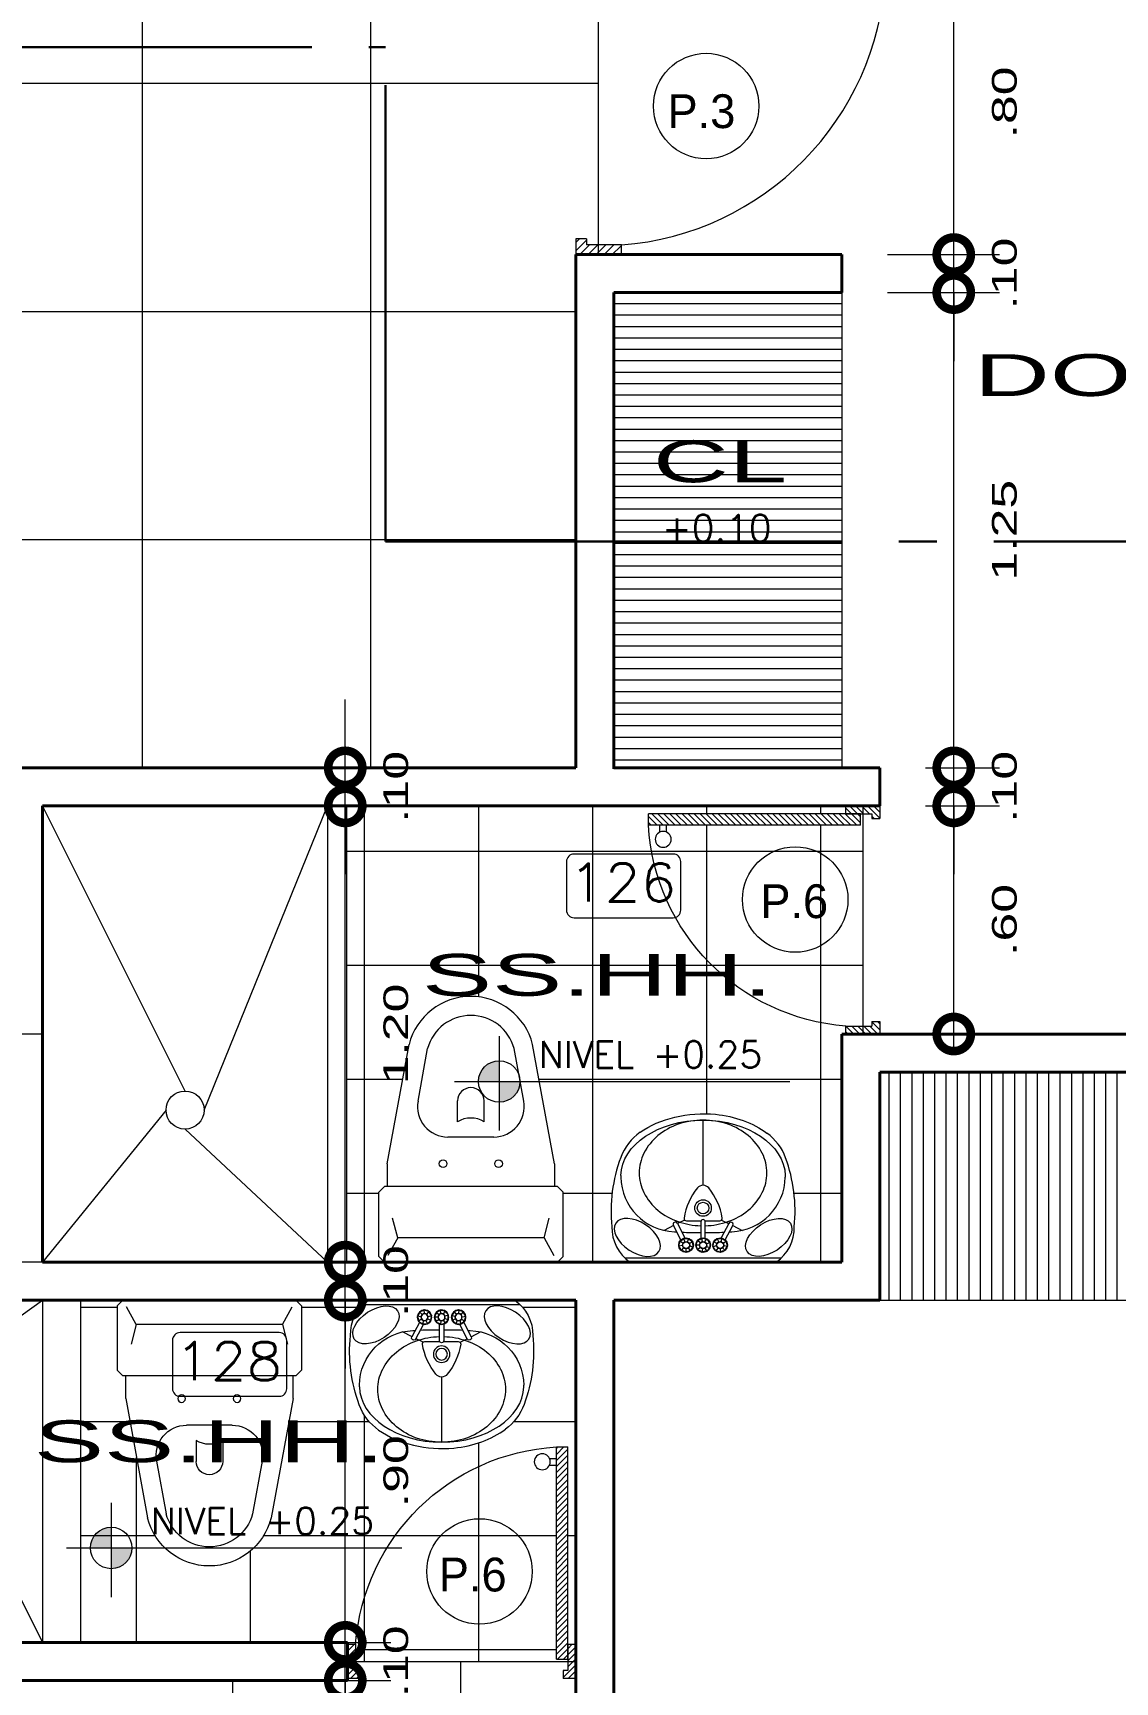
# Model space of a CAD drawing. Header units: inches. Extents: x 155.3 to 248.5, y 20.6 to 88.6.
# Drawn here: x 235.368 to 238.214, y 71.015 to 75.352 of the extents above; entities that cross this region are included whole.
import ezdxf
from ezdxf.enums import TextEntityAlignment as Align

# ---------------------------------------------------------------- set-up
doc = ezdxf.new("R2010")
doc.units = ezdxf.units.IN
doc.header["$MEASUREMENT"] = 0
for name, pattern in [('ACAD_ISO04W100', [30, 24, -3, 0, -3]), ('CONTINUA', [0]), ('HIDDEN', [0.375, 0.25, -0.125])]:
    doc.linetypes.add(name, pattern=pattern)
for name, color, linetype in [('COTAS', 252, 'Continuous'), ('EJES', 1, 'Continuous'), ('MOBILIARIO', 252, 'Continuous'), ('MURO', 7, 'Continuous'), ('PUERTAS', 23, 'Continuous'), ('TEXTOS PLANTA', 7, 'Continuous'), ('TEXTURAS', 251, 'Continuous'), ('VENTANAS', 40, 'Continuous')]:
    doc.layers.add(name, color=color, linetype=linetype)
doc.styles.add('Celso', font='swissel.ttf', dxfattribs={"width": 1.5})
doc.styles.add('ROMANS', font='romans', dxfattribs={"width": 1.1, "height": 1})
doc.styles.get("Standard").update_dxf_attribs({"font": 'arial.ttf'})
doc.dimstyles.new('PLANTA 1-50', dxfattribs={"dimtxt": 0.065, "dimasz": 0.18, "dimexe": 0.12, "dimexo": 0.12, "dimgap": 0.1, "dimtad": 2, "dimzin": 4, "dimdsep": 46, "dimtxsty": 'Celso', "dimblk": 'DOTSMALL', "dimcen": 0.065, "dimdle": 0.05, "dimclrd": 14, "dimclre": 251, "dimclrt": 256, "dimaunit": 1, "dimadec": 4, "dimazin": 1, "dimtfac": 1, "dimtix": 1, "dimtmove": 0, "dimatfit": 3, "dimldrblk": 'DOTSMALL', "dimfxl": 1, "dimlwd": 9, "dimlwe": 9, "dimarcsym": 0})
pattern_1 = [(90, (397.93994, 0), (0.3, 2e-17), []), (7e-15, (397.93994, 0), (4e-17, -0.3), [])]
pattern_2 = [(315, (-96.529859, 5.184583), (-0.013258252, -0.013258252), [])]

# ---------------------------------------------------------------- blocks, each defined once
blk = doc.blocks.new('A$C2D8C4AFF')
at = {"lineweight": 0}
h = blk.add_hatch(dxfattribs=at)
h.set_pattern_fill('ANSI31', color=8, scale=0.15, angle=17, style=0)
h.set_pattern_definition(pattern_2)
h.paths.add_polyline_path([(0.035, 0.865), (0, 0.865), (0, 1.015), (0.055, 1.015), (0.055, 0.98), (0.035, 0.98)])
h = blk.add_hatch(dxfattribs=at)
h.set_pattern_fill('ANSI31', color=8, scale=0.15, angle=17, style=0)
h.set_pattern_definition(pattern_2)
h.paths.add_polyline_path([(1, 0.865), (0.965, 0.865), (0.965, 0.93), (0.965, 0.98), (0.945, 0.98), (0.945, 1.015), (1, 1.015)])
h = blk.add_hatch(dxfattribs=at)
h.set_pattern_fill('ANSI31', color=8, scale=0.15, angle=17, style=0)
h.set_pattern_definition(pattern_2)
h.paths.add_polyline_path([(0.965, 0), (0.915, 0), (0.915, 0.93), (0.965, 0.93)])
at = {"color": 32, "lineweight": 0}
for p, q in [((0, 0.865), (0, 1.015)), ((0.055, 1.015), (0, 1.015)), ((0.035, 0.865), (0.035, 0.98)), ((0.055, 0.98), (0.035, 0.98)), ((0.055, 0.98), (0.055, 1.015)), ((1, 1.015), (0.945, 1.015)), ((0.945, 0.98), (0.945, 1.015)), ((0.965, 0.98), (0.945, 0.98)), ((0.965, 0.865), (0.965, 0.98)), ((1, 0.865), (1, 1.015)), ((0.915, 0.93), (0.965, 0.93)), ((0.915, 0.93), (0.915, 0)), ((0.965, 0.93), (0.965, 0)), ((0, 0.865), (0.035, 0.865)), ((0.965, 0.865), (1, 0.865)), ((0.915, 0), (0.965, 0))]:
    blk.add_line(p, q, dxfattribs=at)
at = {"lineweight": 0}
for p, q in [((0.885, 0.08), (0.915, 0.08)), ((0.885, 0.05), (0.915, 0.05))]:
    blk.add_line(p, q, dxfattribs=at)
blk.add_circle((0.8534, 0.065), 0.035, dxfattribs=at)
blk.add_arc((0.9698, 0.9359), 0.9375, 184.3354, 266.6496, dxfattribs=at)
blk = doc.blocks.new('A$C073B50C9')
at = {"color": 40, "lineweight": 0}
for p, q in [((0, 0.47), (0.015, 0.485)), ((0.015, 0.485), (0.184, 0.485)), ((0.199, 0.47), (0.184, 0.485)), ((0, 0.015), (0, 0.47)), ((0.064, 0.435), (0.0173, 0.4605)), ((0.064, 0.435), (0.1155, 0.4484)), ((0.064, 0.05), (0.064, 0.435)), ((0.199, 0.015), (0.199, 0.47)), ((0.259, 0.4625), (0.199, 0.4625)), ((0.259, 0.4625), (0.5727, 0.405)), ((0.4234, 0.3815), (0.5619, 0.3562)), ((0.329, 0.1822), (0.329, 0.3028)), ((0.369, 0.2775), (0.424, 0.2775)), ((0.369, 0.2075), (0.424, 0.2075)), ((0.4234, 0.1035), (0.5619, 0.1288)), ((0.064, 0.05), (0.0173, 0.0245)), ((0.064, 0.05), (0.1155, 0.0366)), ((0.259, 0.0225), (0.5727, 0.08)), ((0, 0.015), (0.015, 0)), ((0.015, 0), (0.184, 0)), ((0.199, 0.015), (0.184, 0)), ((0.259, 0.0225), (0.199, 0.0225))]:
    blk.add_line(p, q, dxfattribs=at)
for centre in [(0.259, 0.3155), (0.259, 0.1695)]:
    blk.add_circle(centre, 0.01, dxfattribs=at)
for centre, radius, start, end in [((0.5313, 0.2425), 0.1677, 284.3033, 75.6967), ((0.409, 0.3028), 0.08, 79.6164, 180), ((0.5313, 0.2425), 0.1177, 285.0627, 74.9373), ((0.3127, 0.2425), 0.0663, 328.1092, 31.8908), ((0.424, 0.2425), 0.035, 270, 90), ((0.409, 0.1822), 0.08, 180, 280.3836)]:
    blk.add_arc(centre, radius, start, end, dxfattribs=at)
blk = doc.blocks.new('A$C304B3ECD')
at = {"color": 40, "lineweight": 0}
for p, q in [((0.2417, 0.3094), (0.2417, 0.3736)), ((0.2417, 0.2558), (0.2417, 0.3094)), ((0.0255, 0.2282), (0.0255, 0.2237)), ((0.2417, 0.2021), (0.2417, 0.2558)), ((0.458, 0.2282), (0.458, 0.2237)), ((0.1639, 0.096), (0.1391, 0.0834)), ((0.1833, 0.0584), (0.1636, 0.0966)), ((0.1741, 0.102), (0.1938, 0.0638)), ((0.1931, 0.1108), (0.1744, 0.1013)), ((0.1979, 0.1087), (0.2364, 0.1087)), ((0.2358, 0.1061), (0.2358, 0.0631)), ((0.247, 0.1087), (0.2856, 0.1087)), ((0.2476, 0.0631), (0.2476, 0.1061)), ((0.3094, 0.102), (0.2897, 0.0638)), ((0.2904, 0.1108), (0.309, 0.1013)), ((0.3002, 0.0584), (0.3199, 0.0966)), ((0.3196, 0.096), (0.3443, 0.0834)), ((0.1874, 0.0436), (0.1778, 0.0424)), ((0.1889, 0.05), (0.1807, 0.0552)), ((0.1941, 0.0539), (0.1912, 0.0632)), ((0.2006, 0.0536), (0.2043, 0.0625)), ((0.2054, 0.0492), (0.214, 0.0536)), ((0.2322, 0.0448), (0.2225, 0.0448)), ((0.2344, 0.0509), (0.227, 0.0572)), ((0.2401, 0.0542), (0.2384, 0.0637)), ((0.2465, 0.0531), (0.2513, 0.0615)), ((0.2507, 0.0481), (0.2598, 0.0514)), ((0.278, 0.0492), (0.2694, 0.0536)), ((0.2828, 0.0536), (0.2791, 0.0625)), ((0.2894, 0.0539), (0.2922, 0.0632)), ((0.2946, 0.05), (0.3027, 0.0552)), ((0.296, 0.0436), (0.3056, 0.0424)), ((0.0493, 0), (0.4342, 0)), ((0.1904, 0.0378), (0.1839, 0.0307)), ((0.1965, 0.0352), (0.196, 0.0256)), ((0.2027, 0.0372), (0.2086, 0.0295)), ((0.2062, 0.0427), (0.2157, 0.0406)), ((0.2344, 0.0387), (0.227, 0.0324)), ((0.2401, 0.0354), (0.2384, 0.0258)), ((0.2465, 0.0365), (0.2513, 0.0281)), ((0.2507, 0.0415), (0.2598, 0.0382)), ((0.2772, 0.0427), (0.2678, 0.0406)), ((0.2807, 0.0372), (0.2749, 0.0295)), ((0.287, 0.0352), (0.2875, 0.0256)), ((0.293, 0.0378), (0.2996, 0.0307))]:
    blk.add_line(p, q, dxfattribs=at)
at = {"color": 40, "linetype": 'Continuous', "lineweight": 0}
blk.add_line((0.037, 0.0116), (0.4465, 0.0116), dxfattribs=at)
at = {"color": 40, "lineweight": 0}
for centre, radius in [((0.2417, 0.1422), 0.0217), ((0.2417, 0.1422), 0.0152), ((0.1969, 0.0448), 0.0192), ((0.1969, 0.0448), 0.00955), ((0.1969, 0.0448), 0.00879), ((0.2417, 0.0448), 0.0192), ((0.2417, 0.0448), 0.00955), ((0.2417, 0.0448), 0.00879), ((0.2865, 0.0448), 0.0192), ((0.2865, 0.0448), 0.0184), ((0.2865, 0.0448), 0.00955), ((0.2865, 0.0448), 0.00879)]:
    blk.add_circle(centre, radius, dxfattribs=at)
at = {"color": 40, "linetype": 'Continuous', "lineweight": 0}
for centre, radius, start, end in [((0.2311, 0.2023), 0.1695, 108.9234, 129.6136), ((0.2417, 0.1713), 0.2023, 90, 108.9234), ((0.2417, 0.1713), 0.2023, 71.0766, 90), ((0.2523, 0.2023), 0.1695, 50.3864, 71.0766), ((0.2148, 0.222), 0.1439, 129.6136, 153.414), ((0.2687, 0.222), 0.1439, 26.586, 50.3864), ((0.1896, 0.2346), 0.1158, 153.4141, 179.9999), ((0.2939, 0.2346), 0.1158, 0.0001, 26.5859), ((0.1896, 0.2346), 0.1158, 180, 206.5859), ((0.2939, 0.2346), 0.1158, 333.4141, 360), ((0.2148, 0.2472), 0.1439, 206.586, 230.3864), ((0.2687, 0.2472), 0.1439, 309.6136, 333.414), ((0.2311, 0.2669), 0.1695, 230.3864, 251.0766), ((0.2523, 0.2669), 0.1695, 288.9234, 309.6136), ((0.2417, 0.2979), 0.2023, 251.0766, 268.3294), ((0.2417, 0.2979), 0.2023, 271.6706, 288.9234)]:
    blk.add_arc(centre, radius, start, end, dxfattribs=at)
at = {"color": 40, "lineweight": 0}
for centre, radius, start, end in [((0.1571, 0.2265), 0.1408, 125.1623, 159.7316), ((0.3266, 0.2259), 0.1408, 20.125, 53.8027), ((0.4063, 0.1344), 0.4065, 159.7316, 185.8167), ((0.0771, 0.1344), 0.4065, 354.1833, 20.125), ((0.1715, 0.2259), 0.1461, 180.8633, 267.9153), ((0.3119, 0.2259), 0.1461, 272.0847, 359.1367), ((0.3545, 0.0906), 0.1649, 140.7046, 171.1857), ((0.2417, 0.1829), 0.0192, 39.2954, 140.7046), ((0.129, 0.0906), 0.1649, 8.8143, 39.2954), ((0.1121, 0.0905), 0.1101, 178.564, 235.2403), ((0.1688, 0.0993), 0.0059, 27.2616, 207.2616), ((0.1979, 0.115), 0.00639, 172.4409, 270), ((0.2417, 0.1061), 0.0059, 0, 180), ((0.2856, 0.115), 0.00639, 270, 7.5591), ((0.3146, 0.0993), 0.0059, 332.7384, 152.7384), ((0.3714, 0.0905), 0.1101, 304.7597, 1.436), ((0.2248, 0.9222), 0.8444, 266.0203, 266.4396), ((0.1526, 0.0548), 0.0281, 333.7434, 0.7798), ((0.1694, 0.081), 0.0281, 293.7434, 320.7798), ((0.2248, 0.9222), 0.8444, 267.3672, 270.7496), ((0.1991, 0.0902), 0.0281, 253.7434, 280.7798), ((0.2278, 0.0782), 0.0281, 213.7434, 240.7798), ((0.242, 0.0505), 0.0281, 173.7434, 200.7798), ((0.199, 0.0603), 0.0281, 326.4818, 353.5182), ((0.199, 0.0292), 0.0281, 6.4818, 33.5182), ((0.219, 0.0842), 0.0281, 286.4818, 313.5182), ((0.2496, 0.0896), 0.0281, 246.4818, 273.5182), ((0.2586, 0.9222), 0.8444, 269.2504, 272.6328), ((0.2765, 0.074), 0.0281, 206.4818, 233.5182), ((0.2872, 0.0448), 0.0281, 166.4818, 193.5182), ((0.2414, 0.0505), 0.0281, 339.2202, 6.2566), ((0.2557, 0.0782), 0.0281, 299.2202, 326.2566), ((0.2844, 0.0902), 0.0281, 259.2202, 286.2566), ((0.314, 0.081), 0.0281, 219.2202, 246.2566), ((0.3309, 0.0548), 0.0281, 179.2202, 206.2566), ((0.2586, 0.9222), 0.8444, 273.5604, 273.9797), ((0.1565, 0.024), 0.0281, 13.7434, 40.7798), ((0.1793, 0.0029), 0.0281, 53.7434, 80.7798), ((0.2104, 0.0014), 0.0281, 93.7434, 120.7798), ((0.2351, 0.0202), 0.0281, 133.7434, 160.7798), ((0.219, 0.0054), 0.0281, 46.4818, 73.5182), ((0.2496, 0), 0.0281, 86.4818, 113.5182), ((0.2765, 0.0156), 0.0281, 126.4818, 153.5182), ((0.2483, 0.0202), 0.0281, 19.2202, 46.2566), ((0.273, 0.0014), 0.0281, 59.2202, 86.2566), ((0.3041, 0.0029), 0.0281, 99.2202, 126.2566), ((0.3269, 0.024), 0.0281, 139.2202, 166.2566)]:
    blk.add_arc(centre, radius, start, end, dxfattribs=at)
at = {"color": 40, "lineweight": 0, "extrusion": (0, 0, -1)}
blk.add_ellipse((0.2417, 0.2251), major_axis=(0.2163, 0), ratio=0.686274, start_param=3.162657, end_param=6.262121, dxfattribs=at)
at = {"color": 40, "linetype": 'Continuous', "lineweight": 0, "extrusion": (0, 0, -1)}
blk.add_ellipse((0.0688, 0.065), major_axis=(-0.0569, 0.0373), ratio=0.582158, start_param=3.141593, end_param=9.424778, dxfattribs=at)
at = {"color": 40, "linetype": 'Continuous', "lineweight": 0}
blk.add_ellipse((0.4146, 0.065), major_axis=(0.0569, 0.0373), ratio=0.582158, start_param=1.570796326794912, end_param=7.853981633974498, dxfattribs=at)
at = {"color": 40, "lineweight": 0}
blk.add_open_spline([(0.076, 0.3416), (0.1277, 0.378), (0.2029, 0.3959), (0.3252, 0.3838), (0.3734, 0.366), (0.4097, 0.3395)], degree=3, knots=[3.907004, 3.907004, 3.907004, 3.907004, 4.855717, 4.855717, 5.532923, 5.532923, 5.532923, 5.532923], dxfattribs=at)
blk = doc.blocks.new('_DotSmall')
at = {"color": 0, "linetype": 'ByBlock', "lineweight": 0, "const_width": 0.5}
blk.add_lwpolyline([(-0.0625, 0, 1), (0.0625, 0, 1)], format="xyb", close=True, dxfattribs=at)
blk = doc.blocks.new('*D450')
at = {"layer": 'COTAS', "color": 14, "linetype": 'CONTINUA', "lineweight": 9, "transparency": 16777216}
blk.add_line((237.7898, 72.6689), (237.7898, 73.3689), dxfattribs=at)
at = {"layer": 'COTAS', "color": 251, "linetype": 'Continuous', "lineweight": 9, "transparency": 16777216}
blk.add_line((237.7154, 73.3189), (237.9098, 73.3189), dxfattribs=at)
at = {"layer": 'COTAS', "color": 251, "linetype": 'CONTINUA', "lineweight": 9, "transparency": 16777216}
blk.add_line((237.7154, 72.7189), (237.9098, 72.7189), dxfattribs=at)
at = {"layer": 'Defpoints', "color": 0, "lineweight": 0, "transparency": 16777216}
for p in [(237.5954, 73.3189), (237.7898, 73.3189), (237.5954, 72.7189)]:
    blk.add_point(p, dxfattribs=at)
at = {"layer": 'COTAS', "color": 14, "lineweight": 9, "transparency": 16777216, "xscale": 0.18, "yscale": 0.18, "zscale": 0.18}
for p, rotation in [((237.7898, 73.3189), 90), ((237.7898, 72.7189), 270)]:
    blk.add_blockref('_DotSmall', p, dxfattribs=dict(at, rotation=rotation))
at = {"layer": 'COTAS', "lineweight": 0, "transparency": 16777216, "insert": (237.9232, 73.0189), "char_height": 0.065, "attachment_point": 5, "rotation": 90, "style": 'Celso'}
blk.add_mtext('.60', dxfattribs=at)
blk = doc.blocks.new('*D451')
at = {"layer": 'COTAS', "color": 14, "linetype": 'CONTINUA', "lineweight": 9, "transparency": 16777216}
for p, q in [((237.7898, 73.4189), (237.7898, 73.5989)), ((237.7898, 73.3189), (237.7898, 73.4189)), ((237.7898, 73.3189), (237.7898, 73.1389))]:
    blk.add_line(p, q, dxfattribs=at)
at = {"layer": 'COTAS', "color": 251, "linetype": 'Continuous', "lineweight": 9, "transparency": 16777216}
blk.add_line((237.7154, 73.4189), (237.9098, 73.4189), dxfattribs=at)
at = {"layer": 'COTAS', "color": 251, "linetype": 'CONTINUA', "lineweight": 9, "transparency": 16777216}
blk.add_line((237.7154, 73.3189), (237.9098, 73.3189), dxfattribs=at)
at = {"layer": 'Defpoints', "color": 0, "lineweight": 0, "transparency": 16777216}
for p in [(237.5954, 73.4189), (237.7898, 73.4189), (237.5954, 73.3189)]:
    blk.add_point(p, dxfattribs=at)
at = {"layer": 'COTAS', "color": 14, "lineweight": 9, "transparency": 16777216, "xscale": 0.18, "yscale": 0.18, "zscale": 0.18}
for p, rotation in [((237.7898, 73.4189), 270), ((237.7898, 73.3189), 90)]:
    blk.add_blockref('_DotSmall', p, dxfattribs=dict(at, rotation=rotation))
at = {"layer": 'COTAS', "lineweight": 0, "transparency": 16777216, "insert": (237.9232, 73.3689), "char_height": 0.065, "attachment_point": 5, "rotation": 90, "style": 'Celso'}
blk.add_mtext('.10', dxfattribs=at)
blk = doc.blocks.new('*D452')
at = {"layer": 'COTAS', "color": 14, "linetype": 'CONTINUA', "lineweight": 9, "transparency": 16777216}
blk.add_line((237.7898, 73.3689), (237.7898, 74.7189), dxfattribs=at)
at = {"layer": 'COTAS', "color": 251, "linetype": 'Continuous', "lineweight": 9, "transparency": 16777216}
blk.add_line((237.6154, 74.6689), (237.9098, 74.6689), dxfattribs=at)
at = {"layer": 'COTAS', "color": 251, "linetype": 'CONTINUA', "lineweight": 9, "transparency": 16777216}
blk.add_line((237.7154, 73.4189), (237.9098, 73.4189), dxfattribs=at)
at = {"layer": 'Defpoints', "color": 0, "lineweight": 0, "transparency": 16777216}
for p in [(237.4954, 74.6689), (237.7898, 74.6689), (237.5954, 73.4189)]:
    blk.add_point(p, dxfattribs=at)
at = {"layer": 'COTAS', "color": 14, "lineweight": 9, "transparency": 16777216, "xscale": 0.18, "yscale": 0.18, "zscale": 0.18}
for p, rotation in [((237.7898, 74.6689), 90), ((237.7898, 73.4189), 270)]:
    blk.add_blockref('_DotSmall', p, dxfattribs=dict(at, rotation=rotation))
at = {"layer": 'COTAS', "lineweight": 0, "transparency": 16777216, "insert": (237.9232, 74.0439), "char_height": 0.065, "attachment_point": 5, "rotation": 90, "style": 'Celso'}
blk.add_mtext('1.25', dxfattribs=at)
blk = doc.blocks.new('*D453')
at = {"layer": 'COTAS', "color": 14, "linetype": 'CONTINUA', "lineweight": 9, "transparency": 16777216}
for p, q in [((237.7898, 74.7689), (237.7898, 74.9489)), ((237.7898, 74.6689), (237.7898, 74.7689)), ((237.7898, 74.6689), (237.7898, 74.4889))]:
    blk.add_line(p, q, dxfattribs=at)
at = {"layer": 'COTAS', "color": 251, "linetype": 'Continuous', "lineweight": 9, "transparency": 16777216}
blk.add_line((237.6154, 74.7689), (237.9098, 74.7689), dxfattribs=at)
at = {"layer": 'COTAS', "color": 251, "linetype": 'CONTINUA', "lineweight": 9, "transparency": 16777216}
blk.add_line((237.6154, 74.6689), (237.9098, 74.6689), dxfattribs=at)
at = {"layer": 'Defpoints', "color": 0, "lineweight": 0, "transparency": 16777216}
for p in [(237.4954, 74.7689), (237.7898, 74.7689), (237.4954, 74.6689)]:
    blk.add_point(p, dxfattribs=at)
at = {"layer": 'COTAS', "color": 14, "lineweight": 9, "transparency": 16777216, "xscale": 0.18, "yscale": 0.18, "zscale": 0.18}
for p, rotation in [((237.7898, 74.7689), 270), ((237.7898, 74.6689), 90)]:
    blk.add_blockref('_DotSmall', p, dxfattribs=dict(at, rotation=rotation))
at = {"layer": 'COTAS', "lineweight": 0, "transparency": 16777216, "insert": (237.9232, 74.7189), "char_height": 0.065, "attachment_point": 5, "rotation": 90, "style": 'Celso'}
blk.add_mtext('.10', dxfattribs=at)
blk = doc.blocks.new('*D454')
at = {"layer": 'COTAS', "color": 14, "linetype": 'CONTINUA', "lineweight": 9, "transparency": 16777216}
blk.add_line((237.7898, 74.7189), (237.7898, 75.6189), dxfattribs=at)
at = {"layer": 'COTAS', "color": 251, "linetype": 'Continuous', "lineweight": 9, "transparency": 16777216}
blk.add_line((237.5714, 75.5689), (237.9098, 75.5689), dxfattribs=at)
at = {"layer": 'COTAS', "color": 251, "linetype": 'CONTINUA', "lineweight": 9, "transparency": 16777216}
blk.add_line((237.6154, 74.7689), (237.9098, 74.7689), dxfattribs=at)
at = {"layer": 'Defpoints', "color": 0, "lineweight": 0, "transparency": 16777216}
for p in [(237.4514, 75.5689), (237.7898, 75.5689), (237.4954, 74.7689)]:
    blk.add_point(p, dxfattribs=at)
at = {"layer": 'COTAS', "color": 14, "lineweight": 9, "transparency": 16777216, "xscale": 0.18, "yscale": 0.18, "zscale": 0.18}
for p, rotation in [((237.7898, 75.5689), 90), ((237.7898, 74.7689), 270)]:
    blk.add_blockref('_DotSmall', p, dxfattribs=dict(at, rotation=rotation))
at = {"layer": 'COTAS', "lineweight": 0, "transparency": 16777216, "insert": (237.9232, 75.1689), "char_height": 0.065, "attachment_point": 5, "rotation": 90, "style": 'Celso'}
blk.add_mtext('.80', dxfattribs=at)
blk = doc.blocks.new('*D469')
at = {"layer": 'COTAS', "color": 14, "linetype": 'CONTINUA', "lineweight": 9, "transparency": 16777216}
blk.add_line((236.1891, 69.973), (236.1891, 71.0689), dxfattribs=at)
at = {"layer": 'COTAS', "color": 251, "linetype": 'Continuous', "lineweight": 9, "transparency": 16777216}
blk.add_line((235.9456, 71.0189), (236.3091, 71.0189), dxfattribs=at)
at = {"layer": 'COTAS', "color": 251, "linetype": 'CONTINUA', "lineweight": 9, "transparency": 16777216}
blk.add_line((236.1127, 70.023), (236.3091, 70.023), dxfattribs=at)
at = {"layer": 'Defpoints', "color": 0, "lineweight": 0, "transparency": 16777216}
for p in [(235.8256, 71.0189), (236.1891, 71.0189), (235.9927, 70.023)]:
    blk.add_point(p, dxfattribs=at)
at = {"layer": 'COTAS', "color": 14, "lineweight": 9, "transparency": 16777216, "xscale": 0.18, "yscale": 0.18, "zscale": 0.18}
for p, rotation in [((236.1891, 71.0189), 90), ((236.1891, 70.023), 270)]:
    blk.add_blockref('_DotSmall', p, dxfattribs=dict(at, rotation=rotation))
at = {"layer": 'COTAS', "lineweight": 0, "transparency": 16777216, "insert": (236.3224, 70.5209), "char_height": 0.065, "attachment_point": 5, "rotation": 90, "style": 'Celso'}
blk.add_mtext('1.00', dxfattribs=at)
blk = doc.blocks.new('*D470')
at = {"layer": 'COTAS', "color": 14, "linetype": 'CONTINUA', "lineweight": 9, "transparency": 16777216}
for p, q in [((236.1891, 71.1189), (236.1891, 71.2989)), ((236.1891, 71.0189), (236.1891, 71.1189)), ((236.1891, 71.0189), (236.1891, 70.8389))]:
    blk.add_line(p, q, dxfattribs=at)
at = {"layer": 'COTAS', "color": 251, "linetype": 'Continuous', "lineweight": 9, "transparency": 16777216}
blk.add_line((235.9527, 71.1189), (236.3091, 71.1189), dxfattribs=at)
at = {"layer": 'COTAS', "color": 251, "linetype": 'CONTINUA', "lineweight": 9, "transparency": 16777216}
blk.add_line((235.9456, 71.0189), (236.3091, 71.0189), dxfattribs=at)
at = {"layer": 'Defpoints', "color": 0, "lineweight": 0, "transparency": 16777216}
for p in [(235.8327, 71.1189), (236.1891, 71.1189), (235.8256, 71.0189)]:
    blk.add_point(p, dxfattribs=at)
at = {"layer": 'COTAS', "color": 14, "lineweight": 9, "transparency": 16777216, "xscale": 0.18, "yscale": 0.18, "zscale": 0.18}
for p, rotation in [((236.1891, 71.1189), 270), ((236.1891, 71.0189), 90)]:
    blk.add_blockref('_DotSmall', p, dxfattribs=dict(at, rotation=rotation))
at = {"layer": 'COTAS', "lineweight": 0, "transparency": 16777216, "insert": (236.3224, 71.0689), "char_height": 0.065, "attachment_point": 5, "rotation": 90, "style": 'Celso'}
blk.add_mtext('.10', dxfattribs=at)
blk = doc.blocks.new('*D471')
at = {"layer": 'COTAS', "color": 14, "linetype": 'CONTINUA', "lineweight": 9, "transparency": 16777216}
blk.add_line((236.1891, 71.0689), (236.1891, 72.0689), dxfattribs=at)
at = {"layer": 'COTAS', "color": 251, "linetype": 'Continuous', "lineweight": 9, "transparency": 16777216}
blk.add_line((235.9517, 72.0189), (236.3091, 72.0189), dxfattribs=at)
at = {"layer": 'COTAS', "color": 251, "linetype": 'CONTINUA', "lineweight": 9, "transparency": 16777216}
blk.add_line((235.9527, 71.1189), (236.3091, 71.1189), dxfattribs=at)
at = {"layer": 'Defpoints', "color": 0, "lineweight": 0, "transparency": 16777216}
for p in [(235.8317, 72.0189), (236.1891, 72.0189), (235.8327, 71.1189)]:
    blk.add_point(p, dxfattribs=at)
at = {"layer": 'COTAS', "color": 14, "lineweight": 9, "transparency": 16777216, "xscale": 0.18, "yscale": 0.18, "zscale": 0.18}
for p, rotation in [((236.1891, 72.0189), 90), ((236.1891, 71.1189), 270)]:
    blk.add_blockref('_DotSmall', p, dxfattribs=dict(at, rotation=rotation))
at = {"layer": 'COTAS', "lineweight": 0, "transparency": 16777216, "insert": (236.3224, 71.5689), "char_height": 0.065, "attachment_point": 5, "rotation": 90, "style": 'Celso'}
blk.add_mtext('.90', dxfattribs=at)
blk = doc.blocks.new('*D472')
at = {"layer": 'COTAS', "color": 14, "linetype": 'CONTINUA', "lineweight": 9, "transparency": 16777216}
for p, q in [((236.1891, 72.1189), (236.1891, 72.2989)), ((236.1891, 72.0189), (236.1891, 72.1189)), ((236.1891, 72.0189), (236.1891, 71.8389))]:
    blk.add_line(p, q, dxfattribs=at)
at = {"layer": 'COTAS', "color": 251, "linetype": 'Continuous', "lineweight": 9, "transparency": 16777216}
blk.add_line((235.9893, 72.1189), (236.3091, 72.1189), dxfattribs=at)
at = {"layer": 'COTAS', "color": 251, "linetype": 'CONTINUA', "lineweight": 9, "transparency": 16777216}
blk.add_line((235.9517, 72.0189), (236.3091, 72.0189), dxfattribs=at)
at = {"layer": 'Defpoints', "color": 0, "lineweight": 0, "transparency": 16777216}
for p in [(235.8693, 72.1189), (236.1891, 72.1189), (235.8317, 72.0189)]:
    blk.add_point(p, dxfattribs=at)
at = {"layer": 'COTAS', "color": 14, "lineweight": 9, "transparency": 16777216, "xscale": 0.18, "yscale": 0.18, "zscale": 0.18}
for p, rotation in [((236.1891, 72.1189), 270), ((236.1891, 72.0189), 90)]:
    blk.add_blockref('_DotSmall', p, dxfattribs=dict(at, rotation=rotation))
at = {"layer": 'COTAS', "lineweight": 0, "transparency": 16777216, "insert": (236.3224, 72.0689), "char_height": 0.065, "attachment_point": 5, "rotation": 90, "style": 'Celso'}
blk.add_mtext('.10', dxfattribs=at)
blk = doc.blocks.new('*D473')
at = {"layer": 'COTAS', "color": 14, "linetype": 'CONTINUA', "lineweight": 9, "transparency": 16777216}
blk.add_line((236.1891, 72.0689), (236.1891, 73.3689), dxfattribs=at)
at = {"layer": 'COTAS', "color": 251, "linetype": 'Continuous', "lineweight": 9, "transparency": 16777216}
blk.add_line((235.941, 73.3189), (236.3091, 73.3189), dxfattribs=at)
at = {"layer": 'COTAS', "color": 251, "linetype": 'CONTINUA', "lineweight": 9, "transparency": 16777216}
blk.add_line((235.9893, 72.1189), (236.3091, 72.1189), dxfattribs=at)
at = {"layer": 'Defpoints', "color": 0, "lineweight": 0, "transparency": 16777216}
for p in [(235.821, 73.3189), (236.1891, 73.3189), (235.8693, 72.1189)]:
    blk.add_point(p, dxfattribs=at)
at = {"layer": 'COTAS', "color": 14, "lineweight": 9, "transparency": 16777216, "xscale": 0.18, "yscale": 0.18, "zscale": 0.18}
for p, rotation in [((236.1891, 73.3189), 90), ((236.1891, 72.1189), 270)]:
    blk.add_blockref('_DotSmall', p, dxfattribs=dict(at, rotation=rotation))
at = {"layer": 'COTAS', "lineweight": 0, "transparency": 16777216, "insert": (236.3225, 72.7189), "char_height": 0.065, "attachment_point": 5, "rotation": 90, "style": 'Celso'}
blk.add_mtext('1.20', dxfattribs=at)
blk = doc.blocks.new('*D474')
at = {"layer": 'COTAS', "color": 14, "linetype": 'CONTINUA', "lineweight": 9, "transparency": 16777216}
for p, q in [((236.1891, 73.4189), (236.1891, 73.5989)), ((236.1891, 73.3189), (236.1891, 73.4189)), ((236.1891, 73.3189), (236.1891, 73.1389))]:
    blk.add_line(p, q, dxfattribs=at)
at = {"layer": 'COTAS', "color": 251, "linetype": 'Continuous', "lineweight": 9, "transparency": 16777216}
blk.add_line((235.9709, 73.4189), (236.3091, 73.4189), dxfattribs=at)
at = {"layer": 'COTAS', "color": 251, "linetype": 'CONTINUA', "lineweight": 9, "transparency": 16777216}
blk.add_line((235.941, 73.3189), (236.3091, 73.3189), dxfattribs=at)
at = {"layer": 'Defpoints', "color": 0, "lineweight": 0, "transparency": 16777216}
for p in [(235.8509, 73.4189), (236.1891, 73.4189), (235.821, 73.3189)]:
    blk.add_point(p, dxfattribs=at)
at = {"layer": 'COTAS', "color": 14, "lineweight": 9, "transparency": 16777216, "xscale": 0.18, "yscale": 0.18, "zscale": 0.18}
for p, rotation in [((236.1891, 73.4189), 270), ((236.1891, 73.3189), 90)]:
    blk.add_blockref('_DotSmall', p, dxfattribs=dict(at, rotation=rotation))
at = {"layer": 'COTAS', "lineweight": 0, "transparency": 16777216, "insert": (236.3224, 73.3689), "char_height": 0.065, "attachment_point": 5, "rotation": 90, "style": 'Celso'}
blk.add_mtext('.10', dxfattribs=at)

msp = doc.modelspace()

# ---------------------------------------------------------------- hatches: boundary and pattern name
at = {"layer": 'TEXTOS PLANTA', "lineweight": 9}
h = msp.add_hatch(color=7, dxfattribs=at)
h.paths.add_polyline_path([(236.5394, 72.594), (236.5941, 72.594), (236.5941, 72.6487, 0.414214)])
h.paths.add_polyline_path([(236.5941, 72.594), (236.5941, 72.5394, 0.414214), (236.6487, 72.594)])
h = msp.add_hatch(color=7, dxfattribs=at)
h.paths.add_polyline_path([(235.5188, 71.3672), (235.5734, 71.3672), (235.5734, 71.4218, 0.414214)])
h.paths.add_polyline_path([(235.5734, 71.3672), (235.5734, 71.3126, 0.414214), (235.628, 71.3672)])
at = {"layer": 'TEXTURAS', "lineweight": 0}
h = msp.add_hatch(dxfattribs=at)
h.set_pattern_fill('_USER', color=251, scale=0.6, angle=90, style=0, double=1, pattern_type=0)
h.set_pattern_definition([(90, (236.8556, 73.4189), (0.6, 4e-17), []), (7e-15, (236.8556, 73.4189), (7e-17, -0.6), [])])
h.paths.add_polyline_path([(235.0927, 76.1689), (235.1342, 76.1689), (235.1342, 76.197), (235.1182, 76.197), (235.1182, 76.2291), (235.8647, 76.2291), (235.8647, 76.197), (235.8486, 76.197), (235.8486, 76.1689), (235.8928, 76.1689), (235.9927, 76.1689), (236.0369, 76.1689), (236.0369, 76.197), (236.0208, 76.197), (236.0208, 76.2291), (236.7673, 76.2291), (236.7673, 76.197), (236.7513, 76.197), (236.7513, 76.1689), (236.7954, 76.1689), (236.7954, 75.5689), (236.7954, 75.5247), (236.8235, 75.5247), (236.8235, 75.5408), (236.8556, 75.5408), (236.8556, 74.7943), (236.8235, 74.7943), (236.8235, 74.8103), (236.7954, 74.8103), (236.7954, 74.7662), (236.7954, 74.0144), (236.2839, 74.0144), (236.2839, 75.3144), (235.0927, 75.3144)])
h.paths.add_polyline_path([(232.9927, 74.4689), (233.0927, 74.4689), (233.1257, 74.4739), (233.1257, 74.4949), (233.1137, 74.4949), (233.1137, 74.5189), (233.6717, 74.5189), (233.6717, 74.4949), (233.6597, 74.4949), (233.6597, 74.4739), (233.6927, 74.4739), (233.6927, 74.4689), (235.0927, 74.4689), (235.0927, 74.5689), (235.0927, 74.6019), (235.0717, 74.6019), (235.0717, 74.5899), (235.0427, 74.5899), (235.0427, 75.1479), (235.0717, 75.1479), (235.0717, 75.1359), (235.0927, 75.1359), (235.0927, 75.1689), (235.0927, 75.3144), (236.2839, 75.3144), (236.2839, 74.0144), (236.7954, 74.0144), (236.7954, 73.4189), (232.9927, 73.4189)])
h = msp.add_hatch(dxfattribs=at)
h.set_pattern_fill('_USER', color=251, scale=0.03, angle=180, style=0, pattern_type=0)
h.set_pattern_definition([(7e-15, (397.939942, 0), (4e-18, -0.03), [])])
h.paths.add_polyline_path([(236.8954, 74.6689), (237.4954, 74.6689), (237.4954, 74.0144), (236.8954, 74.0144)])
h.paths.add_polyline_path([(236.8954, 74.0144), (237.4954, 74.0144), (237.4954, 73.4189), (236.8954, 73.4189)])
h = msp.add_hatch(dxfattribs=at)
h.set_pattern_fill('_USER', color=251, scale=0.3, angle=90, style=0, double=1, pattern_type=0)
h.set_pattern_definition(pattern_1)
edge = h.paths.add_edge_path()
edge.add_line((236.357, 72.6916), (236.2995, 72.3779))
edge.add_line((236.2995, 72.3779), (236.2995, 72.3179))
edge.add_line((236.2995, 72.3179), (236.292, 72.3179))
edge.add_line((236.292, 72.3179), (236.277, 72.3029))
edge.add_line((236.277, 72.3029), (236.277, 72.1339))
edge.add_line((236.277, 72.1339), (236.292, 72.1189))
edge.add_line((236.292, 72.1189), (236.1927, 72.1189))
edge.add_line((236.1927, 72.1189), (236.1927, 73.3189))
edge.add_line((236.1927, 73.3189), (237.5054, 73.3189))
edge.add_line((237.5054, 73.3189), (237.5054, 73.2979))
edge.add_line((237.5054, 73.2979), (236.9864, 73.2979))
edge.add_line((236.9864, 73.2979), (236.9864, 73.2679))
edge.add_arc((237.5479, 73.3008), 0.5625, 183.3504, 265.6646)
edge.add_line((237.5054, 72.7399), (237.5054, 72.7189))
edge.add_line((237.5054, 72.7189), (237.4954, 72.7189))
edge.add_line((237.4954, 72.7189), (237.4954, 72.1189))
edge.add_line((237.4954, 72.1189), (237.3227, 72.1189))
edge.add_arc((237.2599, 72.2094), 0.1101, 304.7597, 361.436)
edge.add_arc((236.9657, 72.2533), 0.4065, 354.1833, 380.125)
edge.add_arc((237.2152, 72.3448), 0.1408, 380.125, 413.8027)
edge.add_spline(control_points=[(237.2983, 72.4584), (237.262, 72.4849), (237.2138, 72.5027), (237.0915, 72.5148), (237.0163, 72.4969), (236.9646, 72.4605)], knot_values=[3.907004, 3.907004, 3.907004, 3.907004, 4.58421, 4.58421, 5.532923, 5.532923, 5.532923, 5.532923], degree=3, periodic=0)
edge.add_arc((237.0457, 72.3454), 0.1408, 485.1623, 519.7316)
edge.add_arc((237.2949, 72.2533), 0.4065, 519.7316, 545.8167)
edge.add_arc((237.0007, 72.2094), 0.1101, 538.564, 595.2403)
edge.add_line((236.9379, 72.1189), (236.747, 72.1189))
edge.add_line((236.747, 72.1189), (236.762, 72.1339))
edge.add_line((236.762, 72.1339), (236.762, 72.3029))
edge.add_line((236.762, 72.3029), (236.747, 72.3179))
edge.add_line((236.747, 72.3179), (236.7395, 72.3179))
edge.add_line((236.7395, 72.3179), (236.7395, 72.3779))
edge.add_line((236.7395, 72.3779), (236.682, 72.6916))
edge.add_arc((236.5195, 72.6502), 0.1677, 374.3033, 525.6967)
h.paths.add_polyline_path([(236.9864, 73.2679), (237.0164, 73.2679), (237.0164, 73.2499, 0.28969), (237.0044, 73.2309, 1), (237.0464, 73.2309, 0.28969), (237.0344, 73.2499), (237.0344, 73.2679), (237.5444, 73.2679), (237.5444, 73.2979), (237.5504, 73.2979), (237.5504, 72.7399), (237.5054, 72.7399, -0.375448)])
h = msp.add_hatch(dxfattribs=at)
h.set_pattern_fill('_USER', color=251, scale=0.03, angle=90, style=0, pattern_type=0)
h.set_pattern_definition([(90, (397.939942, 0), (0.03, 2e-18), [])])
h.paths.add_polyline_path([(237.5954, 72.6189), (240.1927, 72.6189), (240.1927, 72.0189), (237.5954, 72.0189)])
h = msp.add_hatch(dxfattribs=at)
h.set_pattern_fill('_USER', color=251, scale=0.6, angle=90, style=0, double=1, pattern_type=0)
h.set_pattern_definition([(90, (399.6928, -0.8402), (0.6, 4e-17), []), (7e-15, (399.6928, -0.8402), (7e-17, -0.6), [])])
h.paths.add_polyline_path([(233.0927, 71.123), (232.9927, 71.123), (232.9927, 72.0189), (233.0927, 72.0189), (233.1257, 72.0239), (233.1257, 72.0449), (233.1137, 72.0449), (233.1137, 72.0689), (233.6717, 72.0689), (233.6717, 72.0449), (233.6597, 72.0449), (233.6597, 72.0239), (233.6927, 72.0239), (233.6927, 72.0189), (234.5927, 72.0189), (234.5927, 71.0189), (236.1954, 71.0189), (236.1954, 71.0239), (236.2284, 71.0239), (236.2284, 71.0449), (236.2164, 71.0449), (236.2164, 71.0689), (236.7744, 71.0689), (236.7744, 71.0449), (236.7624, 71.0449), (236.7624, 71.0239), (236.7954, 71.0239), (236.7954, 69.9676), (236.7956, 69.9236), (236.8236, 69.9236), (236.8236, 69.9396), (236.8556, 69.9396), (236.8556, 69.1956), (236.8236, 69.1956), (236.8236, 69.2116), (236.7956, 69.2116), (236.7956, 69.1676), (236.7513, 69.1676), (236.7513, 69.1395), (236.7673, 69.1395), (236.7673, 69.1074), (236.0208, 69.1074), (236.0208, 69.1395), (236.0369, 69.1395), (236.0369, 69.1676), (235.9927, 69.1676), (235.9927, 70.023), (233.0927, 70.023)])
h = msp.add_hatch(dxfattribs=at)
h.set_pattern_fill('_USER', color=251, scale=0.3, angle=90, style=0, double=1, pattern_type=0)
h.set_pattern_definition(pattern_1)
edge = h.paths.add_edge_path()
edge.add_line((235.4927, 72.0189), (235.6042, 72.0189))
edge.add_line((235.6042, 72.0189), (235.5892, 72.0039))
edge.add_line((235.5892, 72.0039), (235.5892, 71.8349))
edge.add_line((235.5892, 71.8349), (235.6042, 71.8199))
edge.add_line((235.6042, 71.8199), (235.6117, 71.8199))
edge.add_line((235.6117, 71.8199), (235.6117, 71.7599))
edge.add_line((235.6117, 71.7599), (235.6692, 71.4462))
edge.add_arc((235.8317, 71.4876), 0.1677, 194.3033, 345.6967)
edge.add_line((235.9942, 71.4462), (236.0517, 71.7599))
edge.add_line((236.0517, 71.7599), (236.0517, 71.8199))
edge.add_line((236.0517, 71.8199), (236.0592, 71.8199))
edge.add_line((236.0592, 71.8199), (236.0742, 71.8349))
edge.add_line((236.0742, 71.8349), (236.0742, 72.0039))
edge.add_line((236.0742, 72.0039), (236.0592, 72.0189))
edge.add_line((236.0592, 72.0189), (236.2501, 72.0189))
edge.add_arc((236.3129, 71.9284), 0.1101, 484.7597, 541.436)
edge.add_arc((236.6071, 71.8844), 0.4065, 534.1833, 560.2684)
edge.add_arc((236.3579, 71.7924), 0.1408, 200.2684, 234.8377)
edge.add_spline(control_points=[(236.2768, 71.6773), (236.3286, 71.6409), (236.4037, 71.623), (236.5261, 71.6351), (236.5742, 71.6529), (236.6105, 71.6794)], knot_values=[3.907004, 3.907004, 3.907004, 3.907004, 4.855717, 4.855717, 5.532923, 5.532923, 5.532923, 5.532923], degree=3, periodic=0)
edge.add_arc((236.5274, 71.793), 0.1408, 306.1973, 339.875)
edge.add_arc((236.2779, 71.8844), 0.4065, 339.875, 365.8167)
edge.add_arc((236.5722, 71.9284), 0.1101, 358.564, 415.2403)
edge.add_line((236.635, 72.0189), (236.7954, 72.0189))
edge.add_line((236.7954, 72.0189), (236.7954, 71.1139))
edge.add_line((236.7954, 71.1139), (236.7744, 71.1139))
edge.add_line((236.7744, 71.1139), (236.7744, 71.6329))
edge.add_line((236.7744, 71.6329), (236.7444, 71.6329))
edge.add_arc((236.7773, 71.0714), 0.5625, 453.3504, 535.6646)
edge.add_line((236.2164, 71.1139), (236.1954, 71.1139))
edge.add_line((236.1954, 71.1139), (236.1954, 71.1189))
edge.add_line((236.1954, 71.1189), (235.4927, 71.1189))
edge.add_line((235.4927, 71.1189), (235.4927, 72.0189))
h.paths.add_polyline_path([(236.7444, 71.6329), (236.7444, 71.6029), (236.7264, 71.6029, 0.799884), (236.6864, 71.5939, 0.799884), (236.7264, 71.5849), (236.7444, 71.5849), (236.7444, 71.0749), (236.7744, 71.0749), (236.7744, 71.0689), (236.2164, 71.0689), (236.2164, 71.1139, -0.375448)])

# ---------------------------------------------------------------- linework, layer by layer
at = {"layer": 'EJES', "linetype": 'ACAD_ISO04W100', "lineweight": 30, "ltscale": 0.05}
for p, q in [((214.1015, 75.3144), (236.2954, 75.3144)), ((236.2954, 74.0144), (236.2954, 75.3144)), ((236.2954, 74.0144), (242.3042, 74.0144))]:
    msp.add_line(p, q, dxfattribs=at)
at = {"layer": 'MOBILIARIO', "color": 40, "lineweight": 0}
for p, q in [((235.7677, 72.5689), (235.3927, 73.3189)), ((235.8177, 72.5189), (236.1427, 73.3189)), ((236.1427, 73.3189), (236.1427, 72.1189)), ((236.1927, 73.3189), (236.1927, 72.1189)), ((235.7177, 72.5189), (235.3927, 72.1189)), ((235.7677, 72.4689), (236.1427, 72.1189)), ((235.0427, 71.7689), (235.3927, 72.0189)), ((235.3927, 72.0189), (235.3927, 71.1189)), ((235.4927, 72.0189), (235.4927, 71.1189)), ((235.0927, 71.7189), (235.3927, 71.1189))]:
    msp.add_line(p, q, dxfattribs=at)
msp.add_circle((235.7677, 72.5189), 0.05, dxfattribs=at)
at = {"layer": 'MURO', "color": 7, "lineweight": 40}
for p, q in [((236.7954, 73.4189), (236.7954, 74.7689)), ((236.7954, 74.7689), (237.4954, 74.7689)), ((237.4954, 74.6689), (237.4954, 74.7689)), ((236.8954, 73.4162), (236.8954, 74.6689)), ((236.8954, 74.6689), (237.4954, 74.6689)), ((232.9927, 73.4189), (236.7954, 73.4189)), ((236.8954, 73.4189), (237.5954, 73.4189)), ((237.4954, 73.4162), (237.4954, 73.4189)), ((237.5954, 73.4189), (237.5954, 73.3189)), ((235.3927, 73.3189), (235.3927, 72.1189)), ((235.3927, 73.3189), (237.5954, 73.3189)), ((237.4954, 72.7189), (237.4954, 72.1189)), ((237.4954, 72.7189), (240.1927, 72.7189)), ((237.5954, 72.6189), (237.5954, 72.0189)), ((237.5954, 72.6189), (240.1927, 72.6189)), ((235.3927, 72.1189), (237.4954, 72.1189)), ((234.6927, 72.0189), (236.7954, 72.0189)), ((236.7954, 72.0189), (236.7954, 69.9676)), ((236.8954, 72.0189), (236.8954, 69.9676)), ((236.8954, 72.0189), (237.5954, 72.0189)), ((234.6927, 71.1189), (236.1954, 71.1189)), ((236.1954, 71.1189), (236.1954, 71.0189)), ((234.5927, 71.0189), (236.1954, 71.0189))]:
    msp.add_line(p, q, dxfattribs=at)
at = {"layer": 'TEXTOS PLANTA', "color": 7, "lineweight": 9}
for p, q in [((236.5941, 72.7129), (236.5941, 72.4647)), ((236.4769, 72.594), (237.3583, 72.594)), ((235.5734, 71.486), (235.5734, 71.2379)), ((235.4562, 71.3672), (236.3377, 71.3672))]:
    msp.add_line(p, q, dxfattribs=at)
for points in [[(237.0517, 73.1922), (236.7911, 73.1922, 0.414214), (236.7711, 73.1722), (236.7711, 73.0447, 0.414214), (236.7911, 73.0247), (237.0517, 73.0247, 0.414214), (237.0717, 73.0447), (237.0717, 73.1722, 0.414214)], [(236.0153, 71.9335), (235.7547, 71.9335, 0.414214), (235.7347, 71.9135), (235.7347, 71.786, 0.414214), (235.7547, 71.766), (236.0153, 71.766, 0.414214), (236.0353, 71.786), (236.0353, 71.9135, 0.414214)]]:
    msp.add_lwpolyline(points, format="xyb", close=True, dxfattribs=at)
at = {"layer": 'TEXTOS PLANTA', "lineweight": 0}
for centre in [(237.1384, 75.1595), (237.3727, 73.0725), (236.5423, 71.3054)]:
    msp.add_circle(centre, 0.1387, dxfattribs=at)
at = {"layer": 'TEXTOS PLANTA', "color": 7, "lineweight": 9}
for centre in [(236.5941, 72.594), (235.5734, 71.3672)]:
    msp.add_circle(centre, 0.0546, dxfattribs=at)
at = {"layer": 'TEXTURAS', "color": 251, "lineweight": 0}
for p, q in [((236.8556, 74.7662), (236.8556, 75.5689)), ((237.4954, 74.6689), (237.4954, 73.4189)), ((236.1427, 73.3189), (236.1427, 72.1189)), ((236.1927, 73.3189), (236.1927, 72.1189)), ((237.5504, 73.3189), (237.5504, 72.7189)), ((235.3927, 72.0189), (235.3927, 71.1189)), ((235.4927, 72.0189), (235.4927, 71.1189)), ((237.5954, 72.0189), (240.1927, 72.0189)), ((236.1954, 71.0689), (236.7954, 71.0689))]:
    msp.add_line(p, q, dxfattribs=at)
at = {"layer": 'VENTANAS', "linetype": 'HIDDEN', "lineweight": 15, "ltscale": 0.25}
for p, q in [((235.3927, 72.7189), (235.2927, 72.7189)), ((235.3927, 72.1189), (235.2927, 72.1189))]:
    msp.add_line(p, q, dxfattribs=at)

# ---------------------------------------------------------------- block references
at = {"layer": 'MOBILIARIO', "lineweight": 0, "rotation": 90.00000000000001}
msp.add_blockref('A$C073B50C9', (236.762, 72.1189), dxfattribs=at)
at = {"layer": 'MOBILIARIO', "lineweight": 0}
msp.add_blockref('A$C304B3ECD', (236.8886, 72.1189), dxfattribs=at)
at = {"layer": 'MOBILIARIO', "lineweight": 0, "xscale": -1}
for name, p, rotation in [('A$C073B50C9', (236.0742, 72.0189), 90), ('A$C304B3ECD', (236.2008, 72.0189), 180)]:
    msp.add_blockref(name, p, dxfattribs=dict(at, rotation=rotation))
at = {"layer": 'PUERTAS', "lineweight": 0}
for p, xscale, yscale, zscale, rotation in [((237.6101, 74.7662), 0.80269837919511, 0.80269837919511, 0.80269837919511, 90.00000000000001), ((236.9864, 72.7189), -0.600000000000018, 0.600000000000018, 0.600000000000018, 270), ((236.1954, 71.6329), -0.600000000000018, 0.600000000000018, 0.600000000000018, 180)]:
    msp.add_blockref('A$C2D8C4AFF', p, dxfattribs=dict(at, xscale=xscale, yscale=yscale, zscale=zscale, rotation=rotation))

# ---------------------------------------------------------------- texts
at = {"layer": 'TEXTOS PLANTA', "color": 7, "lineweight": 9, "width": 1.8}
for s, p in [('DORMITORIO 1', (237.8427, 74.3969)), ('CL', (236.9982, 74.17)), ('SS.HH.', (236.3907, 72.8195)), ('SS.HH.', (235.3701, 71.5927))]:
    msp.add_text(s, height=0.11, dxfattribs=at).set_placement(p)
at = {"layer": 'TEXTOS PLANTA', "color": 7, "lineweight": 9, "style": 'ROMANS'}
for s, p in [('+0.10', (237.0225, 74.0144)), ('NIVEL +0.25', (236.6976, 72.63)), ('NIVEL +0.25', (235.6769, 71.4031))]:
    msp.add_text(s, height=0.07, dxfattribs=at).set_placement(p)
at = {"layer": 'TEXTOS PLANTA', "color": 7, "lineweight": 9, "style": 'ROMANS', "width": 1.1}
for s, p in [('126', (236.9186, 73.1173)), ('128', (235.8822, 71.8585))]:
    msp.add_text(s, height=0.1, dxfattribs=at).set_placement(p, align=Align.MIDDLE_CENTER)
at = {"layer": 'TEXTOS PLANTA', "color": 7, "lineweight": 9, "char_height": 0.088889, "width": 0.355556, "attachment_point": 6}
for s, insert in [('{\\fCentury Gothic|b0|i0|c1|p15;P.3}', (237.2152, 75.1453)), ('{\\fCentury Gothic|b0|i0|c1|p15;P.6}', (237.4593, 73.0675)), ('{\\fCentury Gothic|b0|i0|c1|p15;P.6}', (236.6136, 71.2966))]:
    msp.add_mtext(s, dxfattribs=dict(at, insert=insert))

# ---------------------------------------------------------------- dimensions: what is measured, and where the dimension line sits
at = {"layer": 'COTAS', "lineweight": 0}
for base, p1, p2, picture, middle in [((237.7898, 75.5689), (237.4954, 74.7689), (237.4514, 75.5689), '*D454', (237.9232, 75.1689)), ((237.7898, 74.7689), (237.4954, 74.6689), (237.4954, 74.7689), '*D453', (237.9232, 74.7189)), ((237.7898, 74.6689), (237.5954, 73.4189), (237.4954, 74.6689), '*D452', (237.9232, 74.0439)), ((236.1891, 73.4189), (235.821, 73.3189), (235.8509, 73.4189), '*D474', (236.3224, 73.3689)), ((237.7898, 73.4189), (237.5954, 73.3189), (237.5954, 73.4189), '*D451', (237.9232, 73.3689)), ((236.1891, 73.3189), (235.8693, 72.1189), (235.821, 73.3189), '*D473', (236.3225, 72.7189)), ((236.1891, 72.1189), (235.8317, 72.0189), (235.8693, 72.1189), '*D472', (236.3224, 72.0689)), ((236.1891, 72.0189), (235.8327, 71.1189), (235.8317, 72.0189), '*D471', (236.3224, 71.5689)), ((236.1891, 71.1189), (235.8256, 71.0189), (235.8327, 71.1189), '*D470', (236.3224, 71.0689)), ((236.1891, 71.0189), (235.9927, 70.023), (235.8256, 71.0189), '*D469', (236.3224, 70.5209))]:
    dim = msp.add_linear_dim(base=base, p1=p1, p2=p2, angle=90, dimstyle='PLANTA 1-50', override={"dimtmove": 1}, dxfattribs=at)
    dim.commit()
    dim.dimension.update_dxf_attribs({"geometry": picture, "text_midpoint": middle})
dim = msp.add_linear_dim(base=(237.7898, 73.3189), p1=(237.5954, 72.7189), p2=(237.5954, 73.3189), angle=90, dimstyle='PLANTA 1-50', dxfattribs=at)
dim.commit()
dim.dimension.update_dxf_attribs({"geometry": '*D450', "text_midpoint": (237.9232, 73.0189)})

doc.saveas('drawing.dxf')
